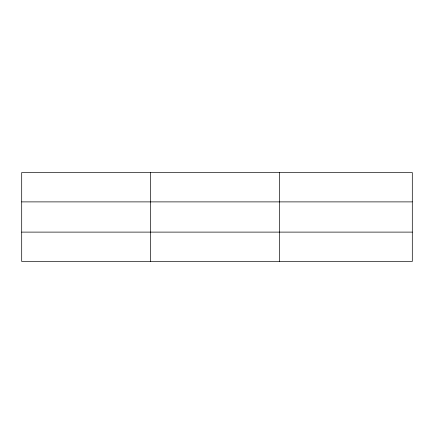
<?xml version="1.0" encoding="UTF-8"?>
<svg xmlns="http://www.w3.org/2000/svg" width="434" height="434" viewBox="0 0 434 434"><rect width="100%" height="100%" fill="white"/><g stroke="black" fill="none" stroke-linecap="round" stroke-linejoin="round"><path stroke-width="0.65" d="M150.598 261.458L150.598 172.542M279.496 261.458L279.496 172.542M412.3 201.886L412.3 172.542L21.7 172.542L21.7 261.458L412.3 261.458L412.3 201.886L21.7 201.886M21.7 232.114L412.3 232.114"/></g></svg>
